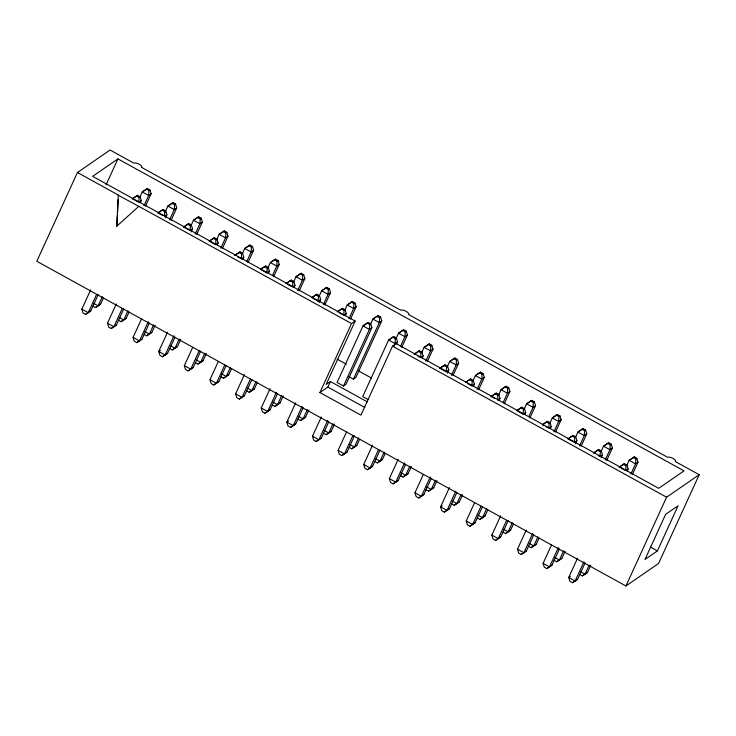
<?xml version="1.0" encoding="UTF-8"?>
<svg xmlns="http://www.w3.org/2000/svg" width="736" height="736" viewBox="0 0 736 736"><rect width="100%" height="100%" fill="white"/><g stroke="black" fill="none" stroke-linecap="round" stroke-linejoin="round"><path stroke-width="1.1" d="M117.41 215.722L116.757 226.2L118.312 195.049L77.446 172.518L36.8 261.289L625.94 585.976L658.554 563.482L699.2 474.711L675.372 461.573A4.471 1.582 24.6 0 0 673.008 458.436A4.471 1.582 24.6 0 0 667.681 457.332L408.471 314.484A4.471 1.582 24.6 0 0 406.116 311.346A4.471 1.582 24.6 0 0 400.789 310.242L141.579 167.394A4.471 1.582 24.6 0 0 139.224 164.248A4.471 1.582 24.6 0 0 133.897 163.153L110.06 150.024L77.446 172.518M117.558 212.281L118.11 199.64M140.079 196.77L139.095 197.45L138.764 202.317L141.238 200.615L140.079 196.77L137.522 195.362L132.36 198.784L137.853 201.811M145.47 206.135L151.119 193.798L149.969 189.952L148.976 190.633L148.654 195.5L143.943 205.786M165.71 210.892L164.717 211.572L164.395 216.439L166.86 214.737L165.71 210.892L163.144 209.484L157.982 212.916L163.144 209.484M171.102 220.257L176.75 207.92L175.591 204.074L174.607 204.755L174.276 209.622L169.565 219.908M184.524 227.534L190.017 230.561L190.348 225.704L191.332 225.014L192.492 228.859L191.075 231.941M196.724 234.379L202.372 222.042L201.222 218.196L200.229 218.877L199.907 223.744L195.196 234.03M216.964 239.145L215.97 239.826L215.648 244.692L218.114 242.981L216.964 239.145L214.397 237.728L209.236 241.16L214.728 244.186M222.346 248.51L228.004 236.164L226.844 232.318L225.86 233.008L225.529 237.866L220.818 248.152M237.608 256.79L241.27 258.814L241.601 253.948L242.586 253.267L243.745 257.103L242.797 259.164M247.977 262.632L253.626 250.286L252.466 246.45L251.482 247.13L251.151 251.997L246.919 261.252M268.217 267.389L265.65 265.972L260.489 269.404L266.892 272.936L267.223 268.07L268.217 267.389L269.367 271.225L268.428 273.286M273.599 276.754L279.248 264.408L278.098 260.572L277.104 261.252L276.782 266.119L272.541 275.374M293.839 281.511L292.845 282.192L292.523 287.058L294.989 285.356L293.839 281.511L291.272 280.094L286.12 283.526L291.272 280.094M299.23 290.876L304.879 278.53L303.72 274.694L302.735 275.374L302.404 280.241L297.694 290.527M312.653 298.154L318.145 301.18L318.476 296.314L319.461 295.633L320.62 299.478L319.203 302.56M324.852 304.998L330.501 292.661L329.351 288.816L328.357 289.496L328.035 294.363L323.325 304.649M345.092 309.755L344.098 310.436L343.776 315.302L346.242 313.6L345.092 309.755L342.525 308.347L337.364 311.77L342.525 308.347M350.483 319.12L356.132 306.783L354.973 302.938L353.988 303.618L353.657 308.485L348.947 318.771M370.714 323.877L369.73 324.558L369.398 329.424L343.5 385.986L337.097 382.453L362.995 325.892L368.156 322.469L370.714 323.877L371.873 327.722L345.975 384.284L343.5 385.986M353.39 379.169L355.856 377.467L381.754 320.905L380.604 317.06L379.61 317.74L379.288 322.607L353.39 379.169L348.809 376.648M396.557 343.905L397.495 341.844L396.345 337.999L395.352 338.68L395.03 343.546L393.613 346.638M401.727 347.364L407.385 335.027L406.226 331.182L405.242 331.862L404.91 336.729L400.669 345.984M421.967 352.121L420.983 352.802L420.652 357.668L423.126 355.966L421.967 352.121L419.41 350.713L414.248 354.145L419.41 350.713M427.358 361.486L433.007 349.149L431.848 345.304L430.864 345.984L430.532 350.851L425.831 361.137M440.79 368.764L446.274 371.79L446.605 366.933L447.589 366.243L448.748 370.088L447.332 373.17M452.98 375.608L458.629 363.271L457.479 359.426L456.486 360.106L456.164 364.973L451.453 375.259M467.323 383.392L471.905 385.922L472.227 381.055L473.22 380.374L474.37 384.21L473.432 386.271M478.612 389.74L484.26 377.393L483.101 373.548L482.117 374.238L481.786 379.095L477.075 389.381M498.842 394.496L497.858 395.177L497.527 400.044L500.002 398.332L498.842 394.496L496.285 393.079L491.124 396.511L494.785 398.526M504.234 403.862L509.882 391.515L508.732 387.679L507.739 388.36L507.417 393.226L503.176 402.482M524.474 408.618L521.907 407.201L516.746 410.633L523.158 414.166L523.48 409.299L524.474 408.618L525.624 412.454L524.685 414.515M529.865 417.984L535.514 405.637L534.354 401.801L533.37 402.482L533.039 407.348L528.798 416.604M550.096 422.74L549.111 423.421L548.78 428.288L551.255 426.586L550.096 422.74L547.538 421.323L542.377 424.755L544.208 425.767M555.487 432.106L561.136 419.759L559.986 415.923L558.992 416.604L558.661 421.47L553.96 431.756M575.727 436.862L574.733 437.543L574.402 442.41L576.877 440.708L575.727 436.862L573.16 435.445L567.999 438.877L573.16 435.445M581.109 446.228L586.758 433.89L585.608 430.045L584.623 430.726L584.292 435.592L579.582 445.878M598.202 455.52L600.033 456.532L600.364 451.665L601.349 450.984L602.508 454.83L601.091 457.912M606.74 460.35L612.389 448.012L611.23 444.167L610.245 444.848L609.914 449.714L605.213 460M626.971 465.106L625.986 465.787L625.655 470.654L628.13 468.952L626.971 465.106L624.413 463.698L619.252 467.121L624.744 470.148M632.362 474.472L638.011 462.134L636.861 458.289L635.867 458.97L635.545 463.836L630.835 474.122M106.039 184.883L117.935 158.902L684.011 470.874L658.711 488.327L396.17 343.638L392.509 346.159L360.925 415.15L319.93 392.555L351.514 323.564L355.166 321.043L92.635 176.355L117.935 158.902M98.155 294.713L90.721 310.951L85.56 314.373L83.002 312.966L81.843 309.12L90.675 289.846M139.886 197.11L142.241 191.967L147.402 188.545L149.969 189.952M96.609 294.391L88.256 312.653L81.843 309.12M140.3 202.676L141.238 200.615M102.313 296.7L98.136 305.836L95.45 307.556L92.883 306.148M93.564 303.315L98.136 305.836L100.611 304.134L103.399 298.043M123.777 308.835L116.352 325.073L111.191 328.504L108.624 327.088L107.474 323.242L116.297 303.968M165.048 212.262L167.872 206.089L173.034 202.667L175.591 204.074M122.24 308.513L113.878 326.775L107.474 323.242M165.453 217.819L166.86 214.737M127.944 310.822L123.758 319.958L121.072 321.678L118.514 320.27M119.186 317.437L123.758 319.958L126.233 318.256L129.021 312.165M149.408 322.957L141.974 339.195L136.813 342.626L134.256 341.21L133.096 337.364L141.459 319.102M191.139 225.354L193.494 220.22L198.656 216.789L201.222 218.196M148.332 321.623L139.5 340.897L133.096 337.364M153.566 324.953L149.39 334.08L146.703 335.809L144.136 334.392M144.808 331.559L149.39 334.08L151.855 332.378L155.112 325.275M167.55 332.212L158.718 351.495L159.878 355.332L162.444 356.748L167.596 353.317L175.03 337.088M216.77 239.485L219.126 234.342L224.287 230.911L226.844 232.318M173.954 335.745L165.131 355.019L158.718 351.495L160.374 350.354M217.175 245.042L218.114 242.981M179.198 339.075L175.012 348.202L172.325 349.931L169.758 348.514M170.439 345.681L175.012 348.202L177.486 346.5L180.734 339.397M200.661 351.21L193.228 367.439L188.066 370.87L185.5 369.454L184.35 365.617L192.712 347.355M242.392 253.607L244.748 248.464L249.909 245.033L252.466 246.45M199.116 350.879L190.753 369.141L184.35 365.617M204.82 353.197L200.643 362.324L197.947 364.053L195.39 362.636M196.061 359.803L200.643 362.324L203.108 360.622L206.365 353.519M226.283 365.332L218.85 381.561L213.688 384.992L211.131 383.576L209.972 379.739L218.334 361.477M267.545 268.76L270.37 262.586L275.531 259.155L278.098 260.572M224.747 365.001L216.384 383.272L209.972 379.739M230.451 367.319L226.265 376.446L223.578 378.175L221.012 376.758M221.692 373.925L226.265 376.446L228.74 374.744L231.527 368.653M251.914 379.454L244.481 395.683L239.32 399.114L236.753 397.707L235.603 393.861L244.426 374.578M293.646 281.851L296.001 276.708L301.162 273.277L303.72 274.694M250.369 379.132L242.006 397.394L235.603 393.861M294.05 287.408L294.989 285.356M256.073 381.441L251.896 390.577L249.2 392.297L246.643 390.88M247.314 388.047L251.896 390.577L254.362 388.866L257.149 382.784M277.536 393.576L270.103 409.805L264.942 413.236L262.384 411.829L261.225 407.983L270.057 388.709M319.268 295.973L321.623 290.83L326.784 287.399L329.351 288.816M276.46 392.233L267.637 411.516L261.225 407.983M281.695 395.563L277.518 404.699L274.832 406.419L272.265 405.012M272.946 402.178L277.518 404.699L279.993 402.988L283.24 395.885M295.679 402.831L286.856 422.105L288.006 425.951L290.573 427.358L295.734 423.936L303.158 407.698M344.899 310.095L347.254 304.952L352.415 301.521L354.973 302.938M302.082 406.355L293.259 425.638L286.856 422.105L288.503 420.974M345.304 315.652L346.242 313.6M307.326 409.685L303.14 418.821L300.454 420.541L297.896 419.134M298.568 416.3L303.14 418.821L305.615 417.11L308.862 410.007M355.166 321.043L326.14 384.45L330.39 381.524L367.393 401.911M319.93 392.555L327.833 387.099L330.39 381.524M328.79 421.82L321.356 438.058L316.195 441.48L313.637 440.073L312.478 436.227L321.301 416.953M370.521 324.217L372.876 319.074L378.037 315.652L380.604 317.06M327.713 420.486L318.881 439.76L312.478 436.227M332.948 423.807L328.771 432.943L326.076 434.663L323.518 433.256M324.19 430.422L328.771 432.943L331.237 431.241L334.494 424.138M354.412 435.942L346.978 452.18L341.826 455.602L339.259 454.195L338.1 450.349L346.463 432.087M396.152 338.339L398.507 333.196L403.659 329.774L406.226 331.182M352.875 435.62L344.512 453.882L338.1 450.349M358.579 437.929L354.393 447.065L351.707 448.785L349.14 447.378M349.821 444.544L354.393 447.065L356.868 445.363L359.656 439.272M380.043 450.064L372.609 466.302L367.448 469.734L364.881 468.317L363.731 464.471L372.554 445.197M421.774 352.461L424.129 347.318L429.29 343.896L431.848 345.304M378.497 449.742L370.134 468.004L363.731 464.471M422.179 358.027L423.126 355.966M384.201 452.06L380.024 461.187L377.329 462.907L374.771 461.5M375.443 458.666L380.024 461.187L382.49 459.485L385.278 453.394M405.665 464.186L398.231 480.424L393.07 483.856L390.512 482.439L389.353 478.593L398.185 459.319M446.927 367.614L449.751 361.45L454.912 358.018L457.479 359.426M404.588 462.852L395.766 482.126L389.353 478.593M409.823 466.182L405.646 475.309L402.96 477.038L400.393 475.622L401.387 474.941M401.074 472.788L405.646 475.309L408.121 473.607L411.369 466.504M431.296 478.317L423.862 494.546L418.701 497.978L416.134 496.561L414.984 492.724L423.347 474.453M473.027 380.714L475.382 375.572L480.544 372.14L483.101 373.548M430.21 476.974L421.388 496.248L414.984 492.724M435.454 480.304L431.268 489.431L428.582 491.16L426.024 489.744M426.696 486.91L431.268 489.431L433.743 487.729L437 480.626M449.429 487.563L440.606 506.846L441.766 510.683L444.323 512.1L449.484 508.668L456.918 492.439M498.649 394.836L501.004 389.694L506.166 386.262L508.732 387.679M455.842 491.096L447.01 510.37L440.606 506.846L442.253 505.706M499.054 400.393L500.002 398.332M461.076 494.426L456.9 503.553L454.213 505.282L451.646 503.866M452.318 501.032L456.9 503.553L459.365 501.851L462.622 494.748M482.54 506.561L475.116 522.79L469.954 526.222L467.388 524.805L466.238 520.968L474.591 502.706M524.28 408.958L526.636 403.816L531.797 400.384L534.354 401.801M481.004 506.23L472.641 524.501L466.238 520.968M486.708 508.548L482.522 517.675L479.835 519.404L477.268 517.988M477.949 515.154L482.522 517.675L484.996 515.973L487.784 509.882M508.171 520.683L500.738 536.912L495.576 540.344L493.01 538.936L491.86 535.09L500.682 515.816M549.902 423.08L552.258 417.938L557.419 414.506L559.986 415.923M506.626 520.361L498.263 538.623L491.86 535.09M550.307 428.637L551.255 426.586M512.33 522.67L508.153 531.806L505.457 533.526L502.9 532.11M503.571 529.276L508.153 531.806L510.618 530.095L513.406 524.014M533.793 534.805L526.36 551.034L521.198 554.466L518.641 553.058L517.482 549.212L526.314 529.938M575.534 437.202L577.889 432.06L583.041 428.628L585.608 430.045M532.717 533.462L523.894 552.745L517.482 549.212M575.469 443.79L576.877 440.708M537.961 536.792L533.775 545.928L531.088 547.648L528.522 546.241M529.202 543.407L533.775 545.928L536.25 544.217L539.037 538.136M559.424 548.927L551.991 565.165L546.83 568.588L544.263 567.18L543.113 563.334L551.476 545.072M601.156 451.324L603.511 446.182L608.672 442.75L611.23 444.167M558.348 547.584L549.516 566.867L543.113 563.334M563.583 550.914L559.406 560.05L556.71 561.77L554.153 560.363M554.824 557.529L559.406 560.05L561.872 558.339L565.128 551.236M577.567 558.182L568.735 577.456L569.894 581.302L572.452 582.71L577.613 579.287L585.046 563.049M626.778 465.446L629.133 460.304L634.294 456.881L636.861 458.289M583.97 561.715L575.147 580.989L568.735 577.456L570.382 576.325M627.192 471.003L628.13 468.952M589.205 565.036L585.028 574.172L582.342 575.892L579.775 574.485M580.456 571.651L585.028 574.172L587.503 572.47L590.75 565.368M625.94 585.976L666.577 497.205L699.2 474.711M657.414 550.905L678.086 505.761L665.629 514.344L644.966 559.498L657.414 550.905L650.44 547.06M116.757 226.2L138.819 206.347L351.514 323.564M132.36 198.784L137.522 195.362M151.119 193.798L148.654 195.5L142.241 191.967L147.402 188.545M138.819 206.347L118.119 195.187M176.75 207.92L174.276 209.622L167.872 206.089L173.034 202.667M188.775 223.606L183.614 227.038L188.775 223.606L191.332 225.014M202.372 222.042L199.907 223.744L193.494 220.22L198.656 216.789M190.017 230.561L192.492 228.859M85.56 314.373L90.721 310.951M95.45 307.556L100.611 304.134M209.236 241.16L214.397 237.728M228.004 236.164L225.529 237.866L219.126 234.342L224.287 230.911M111.191 328.504L116.352 325.073M121.072 321.678L126.233 318.256M240.028 251.85L234.867 255.282L240.028 251.85L242.586 253.267M253.626 250.286L251.151 251.997L244.748 248.464L249.909 245.033M241.27 258.814L243.745 257.103M136.813 342.626L141.974 339.195M146.703 335.809L151.855 332.378M260.489 269.404L265.65 265.972M279.248 264.408L276.782 266.119L270.37 262.586L275.531 259.155M266.892 272.936L269.367 271.225M162.444 356.748L167.596 353.317M172.325 349.931L177.486 346.5M304.879 278.53L302.404 280.241L296.001 276.708L301.162 273.277M188.066 370.87L193.228 367.439M197.947 364.053L203.108 360.622M316.903 294.216L311.742 297.648L316.903 294.216L319.461 295.633M330.501 292.661L328.035 294.363L321.623 290.83L326.784 287.399M318.145 301.18L320.62 299.478M213.688 384.992L218.85 381.561M223.578 378.175L228.74 374.744M356.132 306.783L353.657 308.485L347.254 304.952L352.415 301.521M239.32 399.114L244.481 395.683M249.2 392.297L254.362 388.866M371.873 327.722L369.398 329.424L362.995 325.892L368.156 322.469M381.754 320.905L379.288 322.607L372.876 319.074L378.037 315.652M264.942 413.236L270.103 409.805M274.832 406.419L279.993 402.988M368.212 399.602L362.719 396.575L388.617 340.014L393.778 336.591L396.345 337.999M407.385 335.027L404.91 336.729L398.507 333.196L403.659 329.774M397.495 341.844L395.03 343.546L388.617 340.014L393.778 336.591M290.573 427.358L295.734 423.936M300.454 420.541L305.615 417.11M433.007 349.149L430.532 350.851L424.129 347.318L429.29 343.896M316.195 441.48L321.356 438.058M326.076 434.663L331.237 431.241M445.032 364.835L439.87 368.267L445.032 364.835L447.589 366.243M458.629 363.271L456.164 364.973L449.751 361.45L454.912 358.018M446.274 371.79L448.748 370.088M341.826 455.602L346.978 452.18M351.707 448.785L356.868 445.363M470.654 378.957L465.492 382.389L470.654 378.957L473.22 380.374M484.26 377.393L481.786 379.095L475.382 375.572L480.544 372.14M471.905 385.922L474.37 384.21M367.448 469.734L372.609 466.302M377.329 462.907L382.49 459.485M491.124 396.511L496.285 393.079M509.882 391.515L507.417 393.226L501.004 389.694L506.166 386.262M393.07 483.856L398.231 480.424M402.96 477.038L408.121 473.607M517.574 410.062L521.907 407.201M535.514 405.637L533.039 407.348L526.636 403.816L531.797 400.384M523.158 414.166L525.624 412.454M418.701 497.978L423.862 494.546M428.582 491.16L433.743 487.729M542.377 424.755L547.538 421.323M561.136 419.759L558.661 421.47L552.258 417.938L557.419 414.506M444.323 512.1L449.484 508.668M454.213 505.282L459.365 501.851M586.758 433.89L584.292 435.592L577.889 432.06L583.041 428.628M469.954 526.222L475.116 522.79M479.835 519.404L484.996 515.973M598.782 449.576L593.63 452.999L598.782 449.576L601.349 450.984M612.389 448.012L609.914 449.714L603.511 446.182L608.672 442.75M600.033 456.532L602.508 454.83M495.576 540.344L500.738 536.912M505.457 533.526L510.618 530.095M619.252 467.121L624.413 463.698M638.011 462.134L635.545 463.836L629.133 460.304L634.294 456.881M521.198 554.466L526.36 551.034M531.088 547.648L536.25 544.217M546.83 568.588L551.991 565.165M556.71 561.77L561.872 558.339M572.452 582.71L577.613 579.287M582.342 575.892L587.503 572.47M146.418 189.226L148.976 190.633M172.04 203.348L174.607 204.755M197.671 217.47L200.229 218.877M223.293 231.592L225.86 233.008M248.924 245.714L251.482 247.13M274.546 259.836L277.104 261.252M300.168 273.958L302.735 275.374M325.8 288.08L328.357 289.496M351.422 302.211L353.988 303.618M377.053 316.333L379.61 317.74M402.675 330.455L405.242 331.862M428.297 344.577L430.864 345.984M453.928 358.699L456.486 360.106M479.55 372.821L482.117 374.238M505.181 386.943L507.739 388.36M530.803 401.065L533.37 402.482M556.434 415.187L558.992 416.604M582.056 429.309L584.623 430.726M607.678 443.44L610.245 444.848M633.31 457.562L635.867 458.97M136.528 196.043L139.095 197.45M162.159 210.165L164.717 211.572M187.781 224.287L190.348 225.704M213.412 238.409L215.97 239.826M239.034 252.531L241.601 253.948M264.666 266.653L267.223 268.07M290.288 280.775L292.845 282.192M315.91 294.906L318.476 296.314M341.541 309.028L344.098 310.436M367.163 323.15L369.73 324.558M392.794 337.272L395.352 338.68M418.416 351.394L420.983 352.802M444.038 365.516L446.605 366.933M469.669 379.638L472.227 381.055M495.291 393.76L497.858 395.177M520.922 407.882L523.48 409.299M546.544 422.004L549.111 423.421M572.176 436.135L574.733 437.543M597.798 450.257L600.364 451.665M623.42 464.379L625.986 465.787M158.902 213.412L162.564 215.436M287.031 284.032L291.603 286.552M339.195 312.782L342.856 314.796M417.91 356.16L419.732 357.172M546.038 426.77L547.869 427.782M568.919 439.383L573.491 441.904M392.509 346.159L666.577 497.205M337.254 359.177L346.306 364.164M358.368 370.815L371.441 378.019M327.833 387.099L364.835 407.496"/></g></svg>
